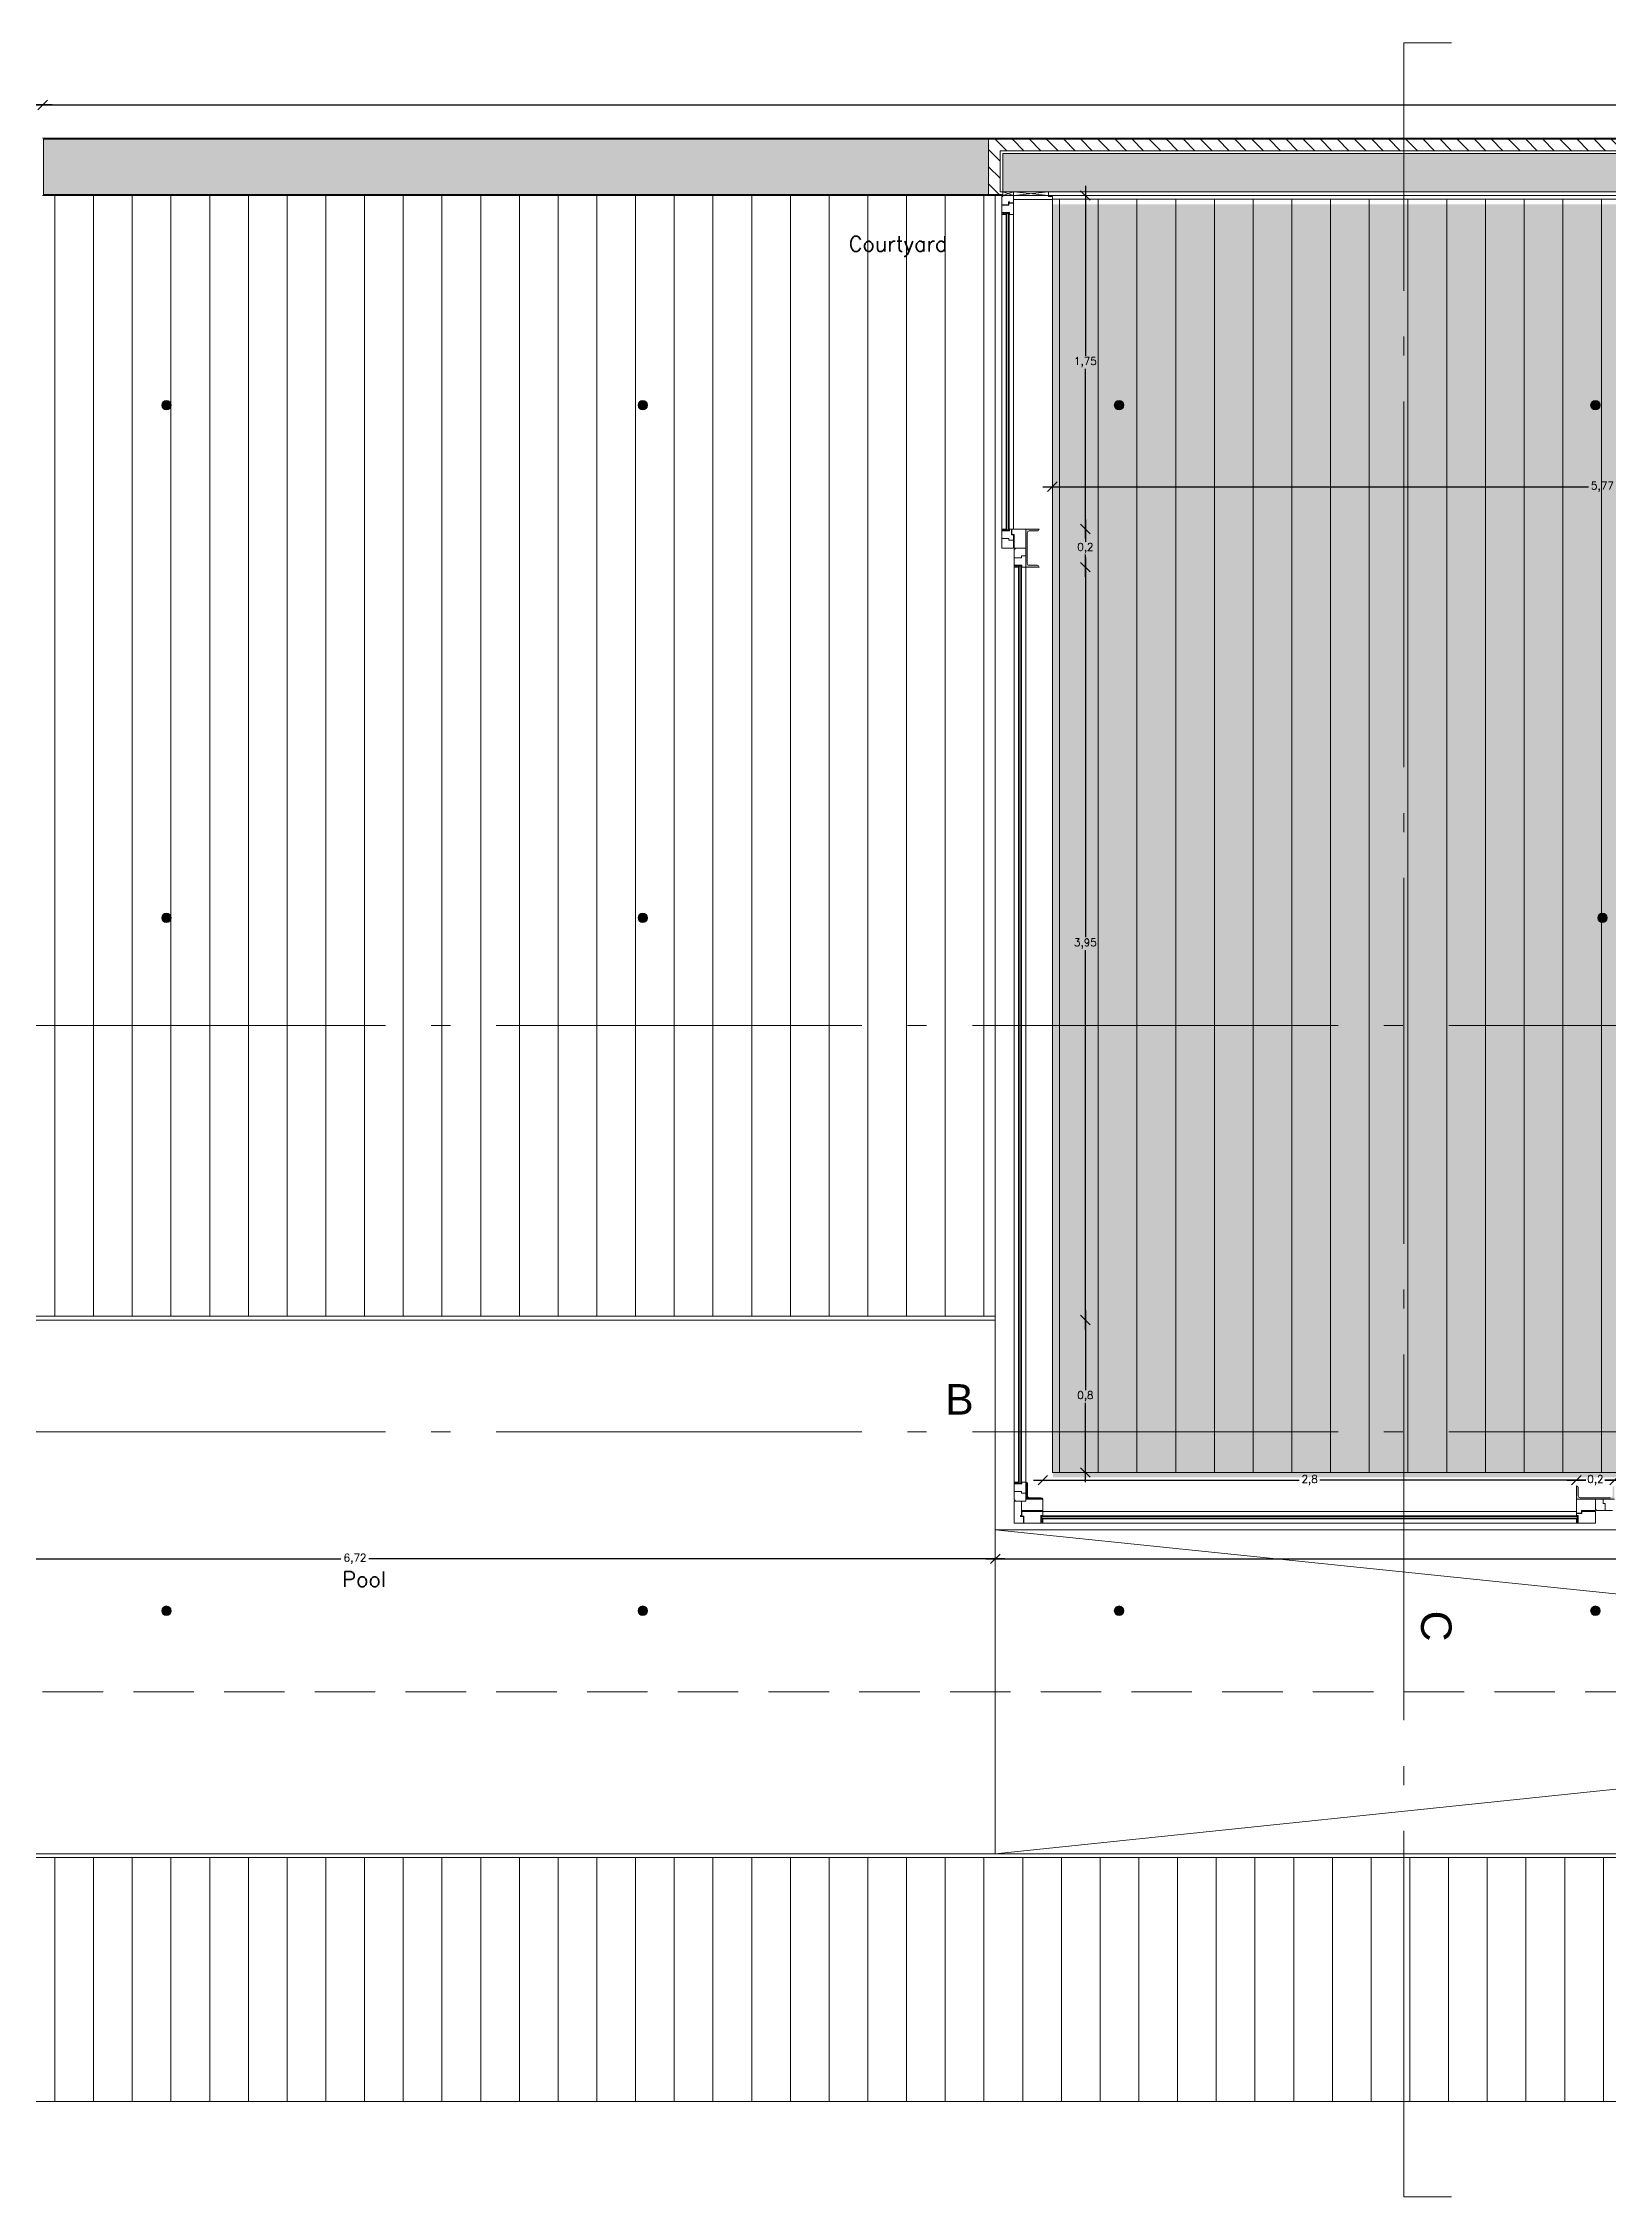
# Model space of a CAD drawing. Header units: inches. Extents: x 23 to 96, y 10 to 141.
# Drawn here: x 39.23 to 47.45, y 44.21 to 55.51 of the extents above; entities that cross this region are included whole.
import ezdxf

# ---------------------------------------------------------------- set-up
doc = ezdxf.new("R2010")
doc.units = ezdxf.units.IN
doc.header["$MEASUREMENT"] = 0
doc.linetypes.add('ACAD_ISO04W100', pattern=[30, 24, -3, 0, -3])
doc.linetypes.add('HIDDEN2', pattern=[4.7625, 3.175, -1.5875])
for name, color, linetype, lineweight in [('Cut', 2, 'Continuous', 5), ('Dash dot', 252, 'ACAD_ISO04W100', 0), ('Dimensions', 4, 'Continuous', 0), ('Dotted', 4, 'HIDDEN2', 0), ('Hatch Isolation', 3, 'Continuous', 0), ('Hatch Resistent stratum', 4, 'Continuous', 0), ('Hatch Wood pavement', 254, 'Continuous', 0), ('Legends', 7, 'Continuous', 0), ('Light points', 6, 'Continuous', 0), ('View in second plane', 253, 'Continuous', 0)]:
    doc.layers.add(name, color=color, linetype=linetype, lineweight=lineweight)
doc.layers.add('Hatch solid 1', color=254, linetype='Continuous', lineweight=0, true_color=0xe8e8e8)
doc.styles.add('texto', font='txt.shx')
doc.dimstyles.new('André 1 50', dxfattribs={"dimtxt": 0.04, "dimasz": 0.05, "dimexe": 0.05, "dimexo": 0.05, "dimgap": 0.01, "dimtad": 0, "dimtih": 1, "dimtoh": 1, "dimlfac": -1, "dimzin": 9, "dimtxsty": 'texto', "dimblk": 'OBLIQUE', "dimcen": 0.08, "dimdle": 0.05, "dimse1": 1, "dimse2": 1, "dimazin": 0, "dimtfac": 1, "dimtmove": 0, "dimatfit": 3, "dimldrblk": 'NONE', "dimfxl": 1, "dimarcsym": 0})
pattern_1 = [(315, (-81674.977936, -49956.717895), (0.035921024484, 0.035921024484), []), (315, (-81674.977936, -49956.753817), (0.035921024484, 0.035921024484), [0.0254, -0.0127])]

# ---------------------------------------------------------------- blocks, each defined once
blk = doc.blocks.new('_Oblique')
at = {"color": 0, "linetype": 'ByBlock', "lineweight": -2}
blk.add_line((-0.5, -0.5), (0.5, 0.5), dxfattribs=at)
blk = doc.blocks.new('*D35')
at = {"layer": 'DEFPOINTS', "color": 0, "transparency": 16777216}
for p in [(44.225, 47.712), (52.43, 47.712), (44.225, 47.559)]:
    blk.add_point(p, dxfattribs=at)
at = {"layer": 'Dimensions', "color": 0, "lineweight": -2, "transparency": 16777216}
for p, q in [((44.175, 47.559), (48.274, 47.559)), ((52.48, 47.559), (48.381, 47.559))]:
    blk.add_line(p, q, dxfattribs=at)
at = {"layer": 'Dimensions', "color": 0, "lineweight": -2, "transparency": 16777216, "xscale": 0.05, "yscale": 0.05, "zscale": 0.05, "rotation": 180}
blk.add_blockref('_Oblique', (44.225, 47.559), dxfattribs=at)
at = {"layer": 'Dimensions', "color": 0, "lineweight": -2, "transparency": 16777216, "xscale": 0.05, "yscale": 0.05, "zscale": 0.05}
blk.add_blockref('_Oblique', (52.43, 47.559), dxfattribs=at)
at = {"layer": 'Dimensions', "color": 0, "transparency": 16777216, "insert": (48.327, 47.559), "char_height": 0.04, "attachment_point": 5, "style": 'texto'}
blk.add_mtext('8,2', dxfattribs=at)
blk = doc.blocks.new('_None')
blk = doc.blocks.new('*D36')
at = {"layer": 'DEFPOINTS', "color": 0, "transparency": 16777216}
for p in [(44.225, 47.712), (37.505, 47.559), (37.505, 47.559)]:
    blk.add_point(p, dxfattribs=at)
at = {"layer": 'Dimensions', "color": 0, "lineweight": -2, "transparency": 16777216}
for p, q in [((37.455, 47.559), (40.791, 47.559)), ((44.275, 47.559), (40.938, 47.559))]:
    blk.add_line(p, q, dxfattribs=at)
at = {"layer": 'Dimensions', "color": 0, "lineweight": -2, "transparency": 16777216, "xscale": 0.05, "yscale": 0.05, "zscale": 0.05, "rotation": 180}
blk.add_blockref('_Oblique', (37.505, 47.559), dxfattribs=at)
at = {"layer": 'Dimensions', "color": 0, "lineweight": -2, "transparency": 16777216, "xscale": 0.05, "yscale": 0.05, "zscale": 0.05}
blk.add_blockref('_Oblique', (44.225, 47.559), dxfattribs=at)
at = {"layer": 'Dimensions', "color": 0, "transparency": 16777216, "insert": (40.865, 47.559), "char_height": 0.04, "attachment_point": 5, "style": 'texto'}
blk.add_mtext('6,72', dxfattribs=at)
blk = doc.blocks.new('*D40')
at = {"layer": 'DEFPOINTS', "color": 0, "transparency": 16777216}
for p in [(39.225, 55.187), (39.225, 55.012), (57.225, 55.012)]:
    blk.add_point(p, dxfattribs=at)
at = {"layer": 'Dimensions', "color": 0, "lineweight": -2, "transparency": 16777216}
for p, q in [((39.175, 55.187), (48.188, 55.187)), ((57.275, 55.187), (48.261, 55.187))]:
    blk.add_line(p, q, dxfattribs=at)
at = {"layer": 'Dimensions', "color": 0, "lineweight": -2, "transparency": 16777216, "xscale": 0.05, "yscale": 0.05, "zscale": 0.05, "rotation": 180}
blk.add_blockref('_Oblique', (39.225, 55.187), dxfattribs=at)
at = {"layer": 'Dimensions', "color": 0, "lineweight": -2, "transparency": 16777216, "xscale": 0.05, "yscale": 0.05, "zscale": 0.05}
blk.add_blockref('_Oblique', (57.225, 55.187), dxfattribs=at)
at = {"layer": 'Dimensions', "color": 0, "transparency": 16777216, "insert": (48.225, 55.187), "char_height": 0.04, "attachment_point": 5, "style": 'texto'}
blk.add_mtext('18', dxfattribs=at)
blk = doc.blocks.new('*D41')
at = {"layer": 'DEFPOINTS', "color": 0, "transparency": 16777216}
for p in [(36.225, 55.187), (36.225, 55.012), (39.225, 55.012)]:
    blk.add_point(p, dxfattribs=at)
at = {"layer": 'Dimensions', "color": 0, "lineweight": -2, "transparency": 16777216}
for p, q in [((36.175, 55.187), (37.701, 55.187)), ((39.275, 55.187), (37.748, 55.187))]:
    blk.add_line(p, q, dxfattribs=at)
at = {"layer": 'Dimensions', "color": 0, "lineweight": -2, "transparency": 16777216, "xscale": 0.05, "yscale": 0.05, "zscale": 0.05, "rotation": 180}
blk.add_blockref('_Oblique', (36.225, 55.187), dxfattribs=at)
at = {"layer": 'Dimensions', "color": 0, "lineweight": -2, "transparency": 16777216, "xscale": 0.05, "yscale": 0.05, "zscale": 0.05}
blk.add_blockref('_Oblique', (39.225, 55.187), dxfattribs=at)
at = {"layer": 'Dimensions', "color": 0, "transparency": 16777216, "insert": (37.725, 55.187), "char_height": 0.04, "attachment_point": 5, "style": 'texto'}
blk.add_mtext('3', dxfattribs=at)
blk = doc.blocks.new('*D42')
at = {"layer": 'DEFPOINTS', "color": 0, "transparency": 16777216}
for p in [(44.225, 48.812), (36.406, 47.712), (44.225, 47.712)]:
    blk.add_point(p, dxfattribs=at)
at = {"layer": 'Dimensions', "color": 0, "lineweight": -2, "transparency": 16777216}
for p, q in [((36.406, 48.862), (36.406, 48.295)), ((36.406, 47.662), (36.406, 48.228))]:
    blk.add_line(p, q, dxfattribs=at)
at = {"layer": 'Dimensions', "color": 0, "lineweight": -2, "transparency": 16777216, "xscale": 0.05, "yscale": 0.05, "zscale": 0.05}
for p, rotation in [((36.406, 48.812), 90), ((36.406, 47.712), 270)]:
    blk.add_blockref('_Oblique', p, dxfattribs=dict(at, rotation=rotation))
at = {"layer": 'Dimensions', "color": 0, "transparency": 16777216, "insert": (36.406, 48.262), "char_height": 0.04, "attachment_point": 5, "style": 'texto'}
blk.add_mtext('1,1', dxfattribs=at)
blk = doc.blocks.new('*D45')
at = {"layer": 'DEFPOINTS', "color": 0, "transparency": 16777216}
for p in [(44.455, 54.712), (44.698, 54.712), (44.455, 52.962)]:
    blk.add_point(p, dxfattribs=at)
at = {"layer": 'Dimensions', "color": 0, "lineweight": -2, "transparency": 16777216}
for p, q in [((44.698, 54.762), (44.698, 53.87)), ((44.698, 52.912), (44.698, 53.803))]:
    blk.add_line(p, q, dxfattribs=at)
at = {"layer": 'Dimensions', "color": 0, "lineweight": -2, "transparency": 16777216, "xscale": 0.05, "yscale": 0.05, "zscale": 0.05}
for p, rotation in [((44.698, 54.712), 90), ((44.698, 52.962), 270)]:
    blk.add_blockref('_Oblique', p, dxfattribs=dict(at, rotation=rotation))
at = {"layer": 'Dimensions', "color": 0, "transparency": 16777216, "insert": (44.698, 53.837), "char_height": 0.04, "attachment_point": 5, "style": 'texto'}
blk.add_mtext('1,75', dxfattribs=at)
blk = doc.blocks.new('*D46')
at = {"layer": 'DEFPOINTS', "color": 0, "transparency": 16777216}
for p in [(44.455, 52.962), (44.455, 52.762), (44.698, 52.762)]:
    blk.add_point(p, dxfattribs=at)
at = {"layer": 'Dimensions', "color": 0, "lineweight": -2, "transparency": 16777216}
for p, q in [((44.698, 53.012), (44.698, 52.895)), ((44.698, 52.712), (44.698, 52.828))]:
    blk.add_line(p, q, dxfattribs=at)
at = {"layer": 'Dimensions', "color": 0, "lineweight": -2, "transparency": 16777216, "xscale": 0.05, "yscale": 0.05, "zscale": 0.05}
for p, rotation in [((44.698, 52.962), 90), ((44.698, 52.762), 270)]:
    blk.add_blockref('_Oblique', p, dxfattribs=dict(at, rotation=rotation))
at = {"layer": 'Dimensions', "color": 0, "transparency": 16777216, "insert": (44.698, 52.862), "char_height": 0.04, "attachment_point": 5, "style": 'texto'}
blk.add_mtext('0,2', dxfattribs=at)
blk = doc.blocks.new('*D47')
at = {"layer": 'DEFPOINTS', "color": 0, "transparency": 16777216}
for p in [(44.455, 52.762), (44.698, 48.812), (44.698, 48.812)]:
    blk.add_point(p, dxfattribs=at)
at = {"layer": 'Dimensions', "color": 0, "lineweight": -2, "transparency": 16777216}
for p, q in [((44.698, 52.812), (44.698, 50.82)), ((44.698, 48.762), (44.698, 50.753))]:
    blk.add_line(p, q, dxfattribs=at)
at = {"layer": 'Dimensions', "color": 0, "lineweight": -2, "transparency": 16777216, "xscale": 0.05, "yscale": 0.05, "zscale": 0.05}
for p, rotation in [((44.698, 52.762), 90), ((44.698, 48.812), 270)]:
    blk.add_blockref('_Oblique', p, dxfattribs=dict(at, rotation=rotation))
at = {"layer": 'Dimensions', "color": 0, "transparency": 16777216, "insert": (44.698, 50.787), "char_height": 0.04, "attachment_point": 5, "style": 'texto'}
blk.add_mtext('3,95', dxfattribs=at)
blk = doc.blocks.new('*D48')
at = {"layer": 'DEFPOINTS', "color": 0, "transparency": 16777216}
for p in [(44.698, 48.812), (44.698, 48.012), (44.698, 48.012)]:
    blk.add_point(p, dxfattribs=at)
at = {"layer": 'Dimensions', "color": 0, "lineweight": -2, "transparency": 16777216}
for p, q in [((44.698, 48.862), (44.698, 48.445)), ((44.698, 47.962), (44.698, 48.378))]:
    blk.add_line(p, q, dxfattribs=at)
at = {"layer": 'Dimensions', "color": 0, "lineweight": -2, "transparency": 16777216, "xscale": 0.05, "yscale": 0.05, "zscale": 0.05}
for p, rotation in [((44.698, 48.812), 90), ((44.698, 48.012), 270)]:
    blk.add_blockref('_Oblique', p, dxfattribs=dict(at, rotation=rotation))
at = {"layer": 'Dimensions', "color": 0, "transparency": 16777216, "insert": (44.698, 48.412), "char_height": 0.04, "attachment_point": 5, "style": 'texto'}
blk.add_mtext('0,8', dxfattribs=at)
blk = doc.blocks.new('*D49')
at = {"layer": 'DEFPOINTS', "color": 0, "transparency": 16777216}
for p in [(44.525, 53.184), (44.525, 53.012), (50.3, 53.012)]:
    blk.add_point(p, dxfattribs=at)
at = {"layer": 'Dimensions', "color": 0, "lineweight": -2, "transparency": 16777216}
for p, q in [((44.475, 53.184), (47.339, 53.184)), ((50.35, 53.184), (47.486, 53.184))]:
    blk.add_line(p, q, dxfattribs=at)
at = {"layer": 'Dimensions', "color": 0, "lineweight": -2, "transparency": 16777216, "xscale": 0.05, "yscale": 0.05, "zscale": 0.05, "rotation": 180}
blk.add_blockref('_Oblique', (44.525, 53.184), dxfattribs=at)
at = {"layer": 'Dimensions', "color": 0, "lineweight": -2, "transparency": 16777216, "xscale": 0.05, "yscale": 0.05, "zscale": 0.05}
blk.add_blockref('_Oblique', (50.3, 53.184), dxfattribs=at)
at = {"layer": 'Dimensions', "color": 0, "transparency": 16777216, "insert": (47.412, 53.184), "char_height": 0.04, "attachment_point": 5, "style": 'texto'}
blk.add_mtext('5,77', dxfattribs=at)
blk = doc.blocks.new('*D65')
at = {"layer": 'DEFPOINTS', "color": 0, "transparency": 16777216}
for p in [(47.275, 47.972), (44.475, 47.872), (47.275, 47.872)]:
    blk.add_point(p, dxfattribs=at)
at = {"layer": 'Dimensions', "color": 0, "lineweight": -2, "transparency": 16777216}
for p, q in [((44.425, 47.972), (45.821, 47.972)), ((47.325, 47.972), (45.928, 47.972))]:
    blk.add_line(p, q, dxfattribs=at)
at = {"layer": 'Dimensions', "color": 0, "lineweight": -2, "transparency": 16777216, "xscale": 0.05, "yscale": 0.05, "zscale": 0.05, "rotation": 180}
blk.add_blockref('_Oblique', (44.475, 47.972), dxfattribs=at)
at = {"layer": 'Dimensions', "color": 0, "lineweight": -2, "transparency": 16777216, "xscale": 0.05, "yscale": 0.05, "zscale": 0.05}
blk.add_blockref('_Oblique', (47.275, 47.972), dxfattribs=at)
at = {"layer": 'Dimensions', "color": 0, "transparency": 16777216, "insert": (45.875, 47.972), "char_height": 0.04, "attachment_point": 5, "style": 'texto'}
blk.add_mtext('2,8', dxfattribs=at)
blk = doc.blocks.new('*D66')
at = {"layer": 'DEFPOINTS', "color": 0, "transparency": 16777216}
for p in [(47.275, 47.942), (47.475, 47.972), (47.475, 47.942)]:
    blk.add_point(p, dxfattribs=at)
at = {"layer": 'Dimensions', "color": 0, "lineweight": -2, "transparency": 16777216}
for p, q in [((47.225, 47.972), (47.325, 47.972)), ((47.525, 47.972), (47.425, 47.972))]:
    blk.add_line(p, q, dxfattribs=at)
at = {"layer": 'Dimensions', "color": 0, "lineweight": -2, "transparency": 16777216, "xscale": 0.05, "yscale": 0.05, "zscale": 0.05, "rotation": 180}
blk.add_blockref('_Oblique', (47.275, 47.972), dxfattribs=at)
at = {"layer": 'Dimensions', "color": 0, "lineweight": -2, "transparency": 16777216, "xscale": 0.05, "yscale": 0.05, "zscale": 0.05}
blk.add_blockref('_Oblique', (47.475, 47.972), dxfattribs=at)
at = {"layer": 'Dimensions', "color": 0, "transparency": 16777216, "insert": (47.375, 47.972), "char_height": 0.04, "attachment_point": 5, "style": 'texto'}
blk.add_mtext('0,2', dxfattribs=at)
blk = doc.blocks.new('*D67')
at = {"layer": 'DEFPOINTS', "color": 0, "transparency": 16777216}
for p in [(47.475, 47.972), (52.275, 47.972), (52.275, 47.942)]:
    blk.add_point(p, dxfattribs=at)
at = {"layer": 'Dimensions', "color": 0, "lineweight": -2, "transparency": 16777216}
for p, q in [((47.425, 47.972), (49.821, 47.972)), ((52.325, 47.972), (49.928, 47.972))]:
    blk.add_line(p, q, dxfattribs=at)
at = {"layer": 'Dimensions', "color": 0, "lineweight": -2, "transparency": 16777216, "xscale": 0.05, "yscale": 0.05, "zscale": 0.05, "rotation": 180}
blk.add_blockref('_Oblique', (47.475, 47.972), dxfattribs=at)
at = {"layer": 'Dimensions', "color": 0, "lineweight": -2, "transparency": 16777216, "xscale": 0.05, "yscale": 0.05, "zscale": 0.05}
blk.add_blockref('_Oblique', (52.275, 47.972), dxfattribs=at)
at = {"layer": 'Dimensions', "color": 0, "transparency": 16777216, "insert": (49.875, 47.972), "char_height": 0.04, "attachment_point": 5, "style": 'texto'}
blk.add_mtext('4,8', dxfattribs=at)

msp = doc.modelspace()

# ---------------------------------------------------------------- hatches: boundary and pattern name
at = {"layer": 'Cut'}
for points in [[(44.455, 52.962), (44.385, 52.962), (44.385, 52.862), (44.385, 52.821), (44.385, 52.762), (44.455, 52.762, 0.414214), (44.445, 52.772), (44.403, 52.772, -0.414214), (44.393, 52.782), (44.393, 52.942, -0.414214), (44.403, 52.952), (44.445, 52.952, 0.414214)], [(44.395, 47.89), (44.395, 47.952, 0.414214), (44.385, 47.962), (44.385, 47.872), (44.475, 47.872, 0.356394), (44.465, 47.88), (44.405, 47.88, -0.414214)], [(47.475, 47.942, 0.414214), (47.465, 47.932), (47.465, 47.89, -0.414214), (47.455, 47.88), (47.295, 47.88, -0.414214), (47.285, 47.89), (47.285, 47.932, 0.414214), (47.275, 47.942), (47.275, 47.872), (47.375, 47.872), (47.416, 47.872), (47.475, 47.872)]]:
    msp.add_hatch(color=256, dxfattribs=at).paths.add_polyline_path(points)
at = {"layer": 'Hatch Isolation', "ltscale": 0.0125}
h = msp.add_hatch(dxfattribs=at)
h.set_pattern_fill('ANSI31', color=256, scale=0.02, angle=90, style=0)
h.set_pattern_definition([(135, (-81674.977936, -49956.717895), (-0.044901280605, -0.044901280605), [])])
h.paths.add_polyline_path([(60.225, 55.007), (44.19, 55.007), (44.19, 54.717), (44.265, 54.717), (44.265, 54.732), (44.25, 54.732), (44.25, 54.947), (60.225, 54.947)])
at = {"layer": 'Hatch Resistent stratum', "ltscale": 0.05}
h = msp.add_hatch(dxfattribs=at)
h.set_pattern_fill('ANSI33', color=256, scale=0.008, angle=-90, style=0)
h.set_pattern_definition(pattern_1)
h.paths.add_polyline_path([(44.19, 55.007), (39.23, 55.007), (39.23, 54.717), (44.19, 54.717)])
h = msp.add_hatch(dxfattribs=at)
h.set_pattern_fill('ANSI33', color=256, scale=0.008, angle=-90, style=0)
h.set_pattern_definition(pattern_1)
h.paths.add_polyline_path([(60.225, 54.932), (44.265, 54.932), (44.265, 54.732), (60.225, 54.732)])
at = {"layer": 'Hatch solid 1'}
h = msp.add_hatch(color=256, dxfattribs=at)
edge = h.paths.add_edge_path()
edge.add_line((62.208, 52.976), (62.208, 52.996))
edge.add_line((62.208, 52.996), (62.208, 52.986))
edge.add_line((62.208, 52.986), (62.208, 53.006))
edge.add_line((62.208, 53.006), (63.548, 53.006))
edge.add_line((63.548, 53.006), (63.548, 52.666))
edge.add_line((63.548, 52.666), (63.528, 52.666))
edge.add_line((63.528, 52.666), (63.528, 48.007))
edge.add_line((63.528, 48.007), (63.548, 48.007))
edge.add_line((63.548, 48.007), (63.548, 44.936))
edge.add_line((63.548, 44.936), (63.558, 44.936))
edge.add_line((63.558, 44.936), (63.558, 44.816))
edge.add_line((63.558, 44.816), (64.348, 44.816))
edge.add_line((64.348, 44.816), (64.348, 44.936))
edge.add_line((64.348, 44.936), (64.348, 44.956))
edge.add_line((64.348, 44.956), (65.483, 44.956))
edge.add_line((65.483, 44.956), (65.483, 44.936))
edge.add_line((65.483, 44.936), (65.483, 44.816))
edge.add_line((65.483, 44.816), (66.273, 44.816))
edge.add_line((66.273, 44.816), (66.273, 44.936))
edge.add_line((66.273, 44.936), (66.283, 46.741))
edge.add_line((66.283, 46.741), (65.283, 46.741))
edge.add_line((65.283, 46.741), (65.283, 49.931))
edge.add_line((65.283, 49.931), (65.483, 49.931))
edge.add_line((65.483, 49.931), (65.483, 49.911))
edge.add_line((65.483, 49.911), (65.483, 49.791))
edge.add_line((65.483, 49.791), (66.273, 49.791))
edge.add_line((66.273, 49.791), (66.273, 49.931))
edge.add_line((66.273, 49.931), (66.303, 49.931))
edge.add_line((66.303, 49.931), (66.458, 49.931))
edge.add_line((66.458, 49.931), (66.458, 50.741))
edge.add_line((66.458, 50.741), (66.303, 50.741))
edge.add_line((66.303, 50.741), (66.283, 50.741))
edge.add_line((66.283, 50.741), (66.283, 51.761))
edge.add_line((66.283, 51.761), (66.273, 51.761))
edge.add_line((66.273, 51.761), (66.273, 51.881))
edge.add_line((66.273, 51.881), (65.483, 51.881))
edge.add_line((65.483, 51.881), (65.483, 51.761))
edge.add_line((65.483, 51.761), (65.483, 51.741))
edge.add_line((65.483, 51.741), (65.283, 51.741))
edge.add_line((65.283, 51.741), (65.283, 54.669))
edge.add_line((65.283, 54.669), (62.248, 54.666))
edge.add_line((62.248, 54.666), (62.228, 54.666))
edge.add_line((62.228, 54.666), (62.228, 54.666))
edge.add_line((62.228, 54.666), (62.193, 54.666))
edge.add_line((62.193, 54.666), (62.193, 54.911))
edge.add_line((62.193, 54.911), (62.093, 54.911))
edge.add_line((62.093, 54.911), (62.093, 54.871))
edge.add_line((62.093, 54.871), (61.993, 54.871))
edge.add_line((61.993, 54.871), (61.993, 54.881))
edge.add_line((61.993, 54.881), (62.083, 54.881))
edge.add_line((62.083, 54.881), (62.083, 54.911))
edge.add_line((62.083, 54.911), (61.363, 54.911))
edge.add_line((61.363, 54.911), (61.363, 54.666))
edge.add_line((61.363, 54.666), (61.313, 54.666))
edge.add_line((61.313, 54.666), (61.143, 54.666))
edge.add_line((61.143, 54.666), (61.093, 54.666))
edge.add_line((61.093, 54.666), (61.093, 54.911))
edge.add_line((61.093, 54.911), (60.373, 54.911))
edge.add_line((60.373, 54.911), (60.373, 54.881))
edge.add_line((60.373, 54.881), (60.463, 54.881))
edge.add_line((60.463, 54.881), (60.463, 54.871))
edge.add_line((60.463, 54.871), (60.363, 54.871))
edge.add_line((60.363, 54.871), (60.363, 54.911))
edge.add_line((60.363, 54.911), (60.263, 54.911))
edge.add_line((60.263, 54.911), (60.263, 54.666))
edge.add_line((60.263, 54.666), (60.213, 54.666))
edge.add_line((60.213, 54.666), (57.828, 54.666))
edge.add_line((57.828, 54.666), (57.828, 54.666))
edge.add_line((57.828, 54.666), (56.628, 54.666))
edge.add_line((56.628, 54.666), (52.463, 54.666))
edge.add_line((52.463, 54.666), (50.303, 54.667))
edge.add_line((50.303, 54.667), (47.278, 54.666))
edge.add_line((47.278, 54.666), (47.278, 54.666))
edge.add_line((47.278, 54.666), (47.278, 54.666))
edge.add_line((47.278, 54.666), (44.528, 54.666))
edge.add_line((44.528, 54.666), (44.528, 54.666))
edge.add_line((44.528, 54.666), (44.528, 47.986))
edge.add_line((44.528, 47.986), (50.283, 47.986))
edge.add_line((50.283, 47.986), (50.283, 53.006))
edge.add_line((50.283, 53.006), (51.473, 53.006))
edge.add_line((51.473, 53.006), (51.473, 52.986))
edge.add_line((51.473, 52.986), (51.473, 52.831))
edge.add_line((51.473, 52.831), (52.283, 52.831))
edge.add_line((52.283, 52.831), (52.283, 52.836))
edge.add_line((52.283, 52.836), (52.283, 52.986))
edge.add_line((52.283, 52.986), (52.283, 53.007))
edge.add_line((52.283, 53.007), (52.473, 53.007))
edge.add_line((52.473, 53.007), (52.473, 49.766))
edge.add_line((52.473, 49.766), (52.453, 49.766))
edge.add_line((52.453, 49.766), (52.298, 49.766))
edge.add_line((52.298, 49.766), (52.298, 48.956))
edge.add_line((52.298, 48.956), (52.474, 48.956))
edge.add_line((52.474, 48.956), (52.474, 48.786))
edge.add_line((52.474, 48.786), (50.283, 48.786))
edge.add_line((50.283, 48.786), (50.283, 47.986))
edge.add_line((50.283, 47.986), (59.878, 47.986))
edge.add_line((59.878, 47.986), (59.878, 48.311))
edge.add_line((59.878, 48.311), (59.773, 48.311))
edge.add_line((59.773, 48.311), (59.681, 48.311))
edge.add_arc((59.691, 48.311), 0.01, 90, 180, ccw=False)
edge.add_line((59.691, 48.321), (59.755, 48.321))
edge.add_arc((59.755, 48.331), 0.01, 270, 360)
edge.add_line((59.765, 48.331), (59.765, 48.451))
edge.add_line((59.765, 48.451), (59.755, 48.451))
edge.add_arc((59.755, 48.441), 0.01, 0, 90, ccw=False)
edge.add_line((59.765, 48.441), (59.773, 48.461))
edge.add_line((59.773, 48.461), (59.878, 48.461))
edge.add_line((59.878, 48.461), (59.878, 48.766))
edge.add_line((59.878, 48.766), (58.608, 48.766))
edge.add_line((58.608, 48.766), (58.608, 48.956))
edge.add_line((58.608, 48.956), (58.628, 48.956))
edge.add_line((58.628, 48.956), (58.648, 48.956))
edge.add_line((58.648, 48.956), (61.128, 48.956))
edge.add_line((61.128, 48.956), (61.128, 49.236))
edge.add_line((61.128, 49.236), (62.211, 49.236))
edge.add_line((62.211, 49.236), (62.208, 52.976))
h.paths.add_polyline_path([(57.528, 48.786), (57.528, 48.786), (57.208, 48.786), (57.208, 48.786), (56.628, 48.786), (56.628, 52.986), (57.208, 52.986), (57.208, 53.006), (57.528, 53.006), (57.528, 52.986)], flags=16)
at = {"layer": 'Hatch Wood pavement', "ltscale": 0.02}
h = msp.add_hatch(dxfattribs=at)
h.set_pattern_fill('ANSI31', color=256, scale=0.064, angle=45, style=0)
h.set_pattern_definition([(90, (2001.59127, 508.12779), (-0.2032, 0), [])])
h.paths.add_polyline_path([(63.225, 47.712), (62.525, 47.712), (62.225, 47.712), (52.45, 47.712), (52.45, 45.992), (37.505, 45.992), (37.505, 48.832), (44.225, 48.832), (44.225, 54.712), (42.225, 54.712), (39.225, 54.712), (39.225, 55.012), (36.225, 55.012), (36.225, 44.712), (63.225, 44.712)])
h = msp.add_hatch(dxfattribs=at)
h.set_pattern_fill('ANSI31', color=256, scale=0.064, angle=45, style=0)
h.set_pattern_definition([(90, (-30.01201, -8.7079), (-0.2032, 0), [])])
edge = h.paths.add_edge_path()
edge.add_line((62.205, 52.992), (62.205, 53.012))
edge.add_line((62.205, 53.012), (62.205, 53.012))
edge.add_line((62.205, 53.012), (62.205, 53.032))
edge.add_line((62.205, 53.032), (63.545, 53.032))
edge.add_line((63.545, 53.032), (63.545, 52.691))
edge.add_line((63.545, 52.691), (63.525, 52.691))
edge.add_line((63.525, 52.691), (63.525, 48.032))
edge.add_line((63.525, 48.032), (63.545, 48.032))
edge.add_line((63.545, 48.032), (63.545, 44.962))
edge.add_line((63.545, 44.962), (63.555, 44.962))
edge.add_line((63.555, 44.962), (63.555, 44.842))
edge.add_line((63.555, 44.842), (64.345, 44.842))
edge.add_line((64.345, 44.842), (64.345, 44.962))
edge.add_line((64.345, 44.962), (64.345, 44.982))
edge.add_line((64.345, 44.982), (65.48, 44.982))
edge.add_line((65.48, 44.982), (65.48, 44.962))
edge.add_line((65.48, 44.962), (65.48, 44.842))
edge.add_line((65.48, 44.842), (66.27, 44.842))
edge.add_line((66.27, 44.842), (66.27, 44.962))
edge.add_line((66.27, 44.962), (66.28, 46.767))
edge.add_line((66.28, 46.767), (65.28, 46.767))
edge.add_line((65.28, 46.767), (65.28, 49.957))
edge.add_line((65.28, 49.957), (65.48, 49.957))
edge.add_line((65.48, 49.957), (65.48, 49.937))
edge.add_line((65.48, 49.937), (65.48, 49.817))
edge.add_line((65.48, 49.817), (66.27, 49.817))
edge.add_line((66.27, 49.817), (66.27, 49.957))
edge.add_line((66.27, 49.957), (66.3, 49.957))
edge.add_line((66.3, 49.957), (66.455, 49.957))
edge.add_line((66.455, 49.957), (66.455, 50.767))
edge.add_line((66.455, 50.767), (66.3, 50.767))
edge.add_line((66.3, 50.767), (66.28, 50.767))
edge.add_line((66.28, 50.767), (66.28, 51.787))
edge.add_line((66.28, 51.787), (66.27, 51.787))
edge.add_line((66.27, 51.787), (66.27, 51.907))
edge.add_line((66.27, 51.907), (65.48, 51.907))
edge.add_line((65.48, 51.907), (65.48, 51.787))
edge.add_line((65.48, 51.787), (65.48, 51.767))
edge.add_line((65.48, 51.767), (65.28, 51.767))
edge.add_line((65.28, 51.767), (65.28, 54.693))
edge.add_line((65.28, 54.693), (62.245, 54.693))
edge.add_line((62.245, 54.693), (62.225, 54.692))
edge.add_line((62.225, 54.692), (62.225, 54.692))
edge.add_line((62.225, 54.692), (62.19, 54.692))
edge.add_line((62.19, 54.692), (62.19, 54.937))
edge.add_line((62.19, 54.937), (62.09, 54.937))
edge.add_line((62.09, 54.937), (62.09, 54.897))
edge.add_line((62.09, 54.897), (61.99, 54.897))
edge.add_line((61.99, 54.897), (61.99, 54.907))
edge.add_line((61.99, 54.907), (62.08, 54.907))
edge.add_line((62.08, 54.907), (62.08, 54.937))
edge.add_line((62.08, 54.937), (61.36, 54.937))
edge.add_line((61.36, 54.937), (61.36, 54.692))
edge.add_line((61.36, 54.692), (61.31, 54.692))
edge.add_line((61.31, 54.692), (61.14, 54.692))
edge.add_line((61.14, 54.692), (61.09, 54.692))
edge.add_line((61.09, 54.692), (61.09, 54.937))
edge.add_line((61.09, 54.937), (60.37, 54.937))
edge.add_line((60.37, 54.937), (60.37, 54.907))
edge.add_line((60.37, 54.907), (60.46, 54.907))
edge.add_line((60.46, 54.907), (60.46, 54.897))
edge.add_line((60.46, 54.897), (60.36, 54.897))
edge.add_line((60.36, 54.897), (60.36, 54.937))
edge.add_line((60.36, 54.937), (60.26, 54.937))
edge.add_line((60.26, 54.937), (60.26, 54.692))
edge.add_line((60.26, 54.692), (60.21, 54.692))
edge.add_line((60.21, 54.692), (57.825, 54.692))
edge.add_line((57.825, 54.692), (57.616, 54.692))
edge.add_line((57.616, 54.692), (56.625, 54.618))
edge.add_line((56.625, 54.618), (52.46, 54.692))
edge.add_line((52.46, 54.692), (50.3, 54.692))
edge.add_line((50.3, 54.692), (47.997, 54.692))
edge.add_line((47.997, 54.692), (47.745, 54.692))
edge.add_line((47.745, 54.692), (47.275, 54.692))
edge.add_line((47.275, 54.692), (44.525, 54.692))
edge.add_line((44.525, 54.692), (44.525, 54.691))
edge.add_line((44.525, 54.691), (44.525, 48.012))
edge.add_line((44.525, 48.012), (50.28, 48.012))
edge.add_line((50.28, 48.012), (50.28, 53.032))
edge.add_line((50.28, 53.032), (51.47, 53.032))
edge.add_line((51.47, 53.032), (51.47, 53.012))
edge.add_line((51.47, 53.012), (51.47, 52.857))
edge.add_line((51.47, 52.857), (52.28, 52.857))
edge.add_line((52.28, 52.857), (52.28, 52.862))
edge.add_line((52.28, 52.862), (52.28, 53.012))
edge.add_line((52.28, 53.012), (52.28, 53.032))
edge.add_line((52.28, 53.032), (52.47, 53.032))
edge.add_line((52.47, 53.032), (52.47, 49.792))
edge.add_line((52.47, 49.792), (52.45, 49.792))
edge.add_line((52.45, 49.792), (52.295, 49.792))
edge.add_line((52.295, 49.792), (52.295, 48.982))
edge.add_line((52.295, 48.982), (52.47, 48.982))
edge.add_line((52.47, 48.982), (52.47, 48.812))
edge.add_line((52.47, 48.812), (50.3, 48.812))
edge.add_line((50.3, 48.812), (50.29, 48.012))
edge.add_line((50.29, 48.012), (59.875, 48.012))
edge.add_line((59.875, 48.012), (59.875, 48.337))
edge.add_line((59.875, 48.337), (59.769, 48.337))
edge.add_line((59.769, 48.337), (59.677, 48.337))
edge.add_arc((59.687, 48.337), 0.01, 90, 180, ccw=False)
edge.add_line((59.687, 48.347), (59.751, 48.347))
edge.add_arc((59.751, 48.357), 0.01, 270, 360)
edge.add_line((59.761, 48.357), (59.761, 48.477))
edge.add_line((59.761, 48.477), (59.751, 48.477))
edge.add_arc((59.751, 48.467), 0.01, 0, 90, ccw=False)
edge.add_line((59.761, 48.467), (59.769, 48.487))
edge.add_line((59.769, 48.487), (59.875, 48.487))
edge.add_line((59.875, 48.487), (59.875, 48.792))
edge.add_line((59.875, 48.792), (58.605, 48.792))
edge.add_line((58.605, 48.792), (58.605, 48.982))
edge.add_line((58.605, 48.982), (58.625, 49.262))
edge.add_line((58.625, 49.262), (58.645, 49.262))
edge.add_line((58.645, 49.262), (61.105, 49.262))
edge.add_line((61.105, 49.262), (61.125, 49.262))
edge.add_line((61.125, 49.262), (62.205, 49.262))
edge.add_line((62.205, 49.262), (62.205, 52.992))
h.paths.add_polyline_path([(57.545, 48.812), (57.545, 48.792), (57.205, 48.792), (57.205, 48.812), (56.625, 48.812), (56.625, 53.012), (57.205, 53.012), (57.205, 53.032), (57.545, 53.032), (57.545, 53.012)], flags=16)
at = {"layer": 'Light points'}
for points in [[(39.85, 53.612, 1), (39.9, 53.612, 1)], [(42.35, 53.612, 1), (42.4, 53.612, 1)], [(44.85, 53.612, 1), (44.9, 53.612, 1)], [(47.35, 53.612, 1), (47.4, 53.612, 1)], [(39.85, 50.922, 1), (39.9, 50.922, 1)], [(42.35, 50.922, 1), (42.4, 50.922, 1)], [(47.387, 50.922, 1), (47.437, 50.922, 1)], [(39.85, 47.287, 1), (39.9, 47.287, 1)], [(42.35, 47.287, 1), (42.4, 47.287, 1)], [(44.85, 47.287, 1), (44.9, 47.287, 1)], [(47.35, 47.287, 1), (47.4, 47.287, 1)]]:
    msp.add_hatch(color=256, dxfattribs=at).paths.add_polyline_path(points)

# ---------------------------------------------------------------- linework, layer by layer
at = {"layer": 'Cut'}
for p, q in [((60.22, 55.012), (39.225, 55.012)), ((60.225, 55.007), (39.23, 55.007)), ((39.23, 55.007), (39.23, 54.717)), ((44.19, 54.717), (44.19, 55.007)), ((60.225, 54.947), (44.25, 54.947)), ((44.25, 54.732), (44.25, 54.947)), ((60.225, 54.932), (44.265, 54.932)), ((44.265, 54.732), (44.265, 54.932)), ((39.225, 54.712), (42.225, 54.712)), ((39.23, 54.717), (44.265, 54.717)), ((44.265, 54.712), (42.225, 54.712)), ((60.225, 54.732), (44.25, 54.732)), ((44.26, 54.663), (44.26, 54.707)), ((44.26, 54.707), (44.265, 54.707)), ((44.265, 54.712), (44.265, 54.732)), ((44.265, 54.712), (44.32, 54.732)), ((44.265, 54.732), (44.32, 54.712)), ((44.265, 54.707), (44.265, 54.712)), ((44.32, 54.712), (44.265, 54.712)), ((44.32, 54.712), (44.32, 54.732)), ((44.32, 54.732), (44.505, 54.712)), ((44.32, 54.712), (44.505, 54.732)), ((44.32, 54.712), (44.32, 54.673)), ((44.505, 54.712), (44.32, 54.712)), ((44.505, 54.706), (44.505, 54.732)), ((60.225, 54.712), (44.505, 54.712)), ((44.505, 54.706), (44.525, 54.706)), ((44.525, 54.706), (44.525, 54.691)), ((44.26, 54.663), (44.295, 54.663)), ((44.26, 54.622), (44.26, 54.661)), ((44.26, 54.661), (44.297, 54.661)), ((44.28, 54.622), (44.26, 54.622)), ((44.26, 54.622), (44.26, 54.612)), ((44.26, 54.612), (44.28, 54.622)), ((44.28, 54.612), (44.26, 54.622)), ((44.26, 54.612), (44.28, 54.612)), ((44.3, 54.622), (44.28, 54.622)), ((44.28, 54.612), (44.28, 54.622)), ((44.282, 54.62), (44.282, 52.954)), ((44.298, 54.62), (44.282, 54.62)), ((44.286, 54.62), (44.286, 52.954)), ((44.286, 54.617), (44.294, 54.617)), ((44.294, 54.62), (44.294, 52.954)), ((44.295, 54.678), (44.3, 54.678)), ((44.295, 54.663), (44.295, 54.678)), ((44.297, 54.661), (44.297, 54.671)), ((44.297, 54.671), (44.32, 54.671)), ((44.298, 54.62), (44.298, 52.954)), ((44.3, 54.673), (44.3, 54.678)), ((44.3, 54.673), (44.32, 54.673)), ((44.3, 54.622), (44.3, 54.612)), ((44.3, 54.612), (44.32, 54.612)), ((44.32, 54.691), (44.525, 54.691)), ((44.32, 54.612), (44.32, 54.671)), ((44.26, 52.952), (44.26, 52.962)), ((44.26, 52.962), (44.28, 52.962)), ((44.26, 52.962), (44.28, 52.952)), ((44.28, 52.962), (44.26, 52.952)), ((44.28, 52.952), (44.26, 52.952)), ((44.26, 52.952), (44.26, 52.913)), ((44.26, 52.913), (44.297, 52.913)), ((44.26, 52.862), (44.26, 52.913)), ((44.28, 52.962), (44.28, 52.952)), ((44.3, 52.952), (44.28, 52.952)), ((44.298, 52.954), (44.282, 52.954)), ((44.286, 52.957), (44.294, 52.957)), ((44.297, 52.913), (44.297, 52.903)), ((44.32, 52.903), (44.297, 52.903)), ((44.3, 52.952), (44.3, 52.962)), ((44.3, 52.962), (44.31, 52.962)), ((44.31, 52.962), (44.31, 52.932)), ((44.31, 52.932), (44.32, 52.932)), ((44.312, 52.962), (44.385, 52.962)), ((44.312, 52.962), (44.312, 52.934)), ((44.312, 52.934), (44.325, 52.934)), ((44.32, 52.862), (44.32, 52.932)), ((44.325, 52.862), (44.325, 52.934)), ((44.455, 52.962), (44.385, 52.962)), ((44.385, 52.862), (44.385, 52.962)), ((44.393, 52.782), (44.393, 52.942)), ((44.445, 52.952), (44.403, 52.952)), ((44.455, 52.962), (44.455, 52.962)), ((44.32, 52.862), (44.26, 52.862)), ((44.325, 52.862), (44.385, 52.862)), ((44.325, 52.811), (44.325, 52.857)), ((44.325, 52.857), (44.33, 52.857)), ((44.325, 52.772), (44.325, 52.811)), ((44.325, 52.811), (44.362, 52.811)), ((44.345, 52.772), (44.325, 52.772)), ((44.325, 52.772), (44.325, 52.762)), ((44.325, 52.762), (44.345, 52.772)), ((44.345, 52.762), (44.325, 52.772)), ((44.33, 52.857), (44.33, 52.862)), ((44.365, 52.772), (44.345, 52.772)), ((44.345, 52.762), (44.345, 52.772)), ((44.362, 52.811), (44.362, 52.821)), ((44.362, 52.821), (44.385, 52.821)), ((44.365, 52.772), (44.365, 52.762)), ((44.385, 52.862), (44.385, 52.821)), ((44.385, 52.762), (44.385, 52.821)), ((44.445, 52.772), (44.403, 52.772)), ((44.325, 52.762), (44.345, 52.762)), ((44.347, 52.77), (44.347, 47.954)), ((44.363, 52.77), (44.347, 52.77)), ((44.351, 52.77), (44.351, 47.954)), ((44.351, 52.767), (44.359, 52.767)), ((44.359, 52.77), (44.359, 47.954)), ((44.363, 52.77), (44.363, 47.954)), ((44.365, 52.762), (44.385, 52.762)), ((44.455, 52.762), (44.385, 52.762)), ((44.455, 52.762), (44.455, 52.762)), ((44.325, 47.952), (44.325, 47.962)), ((44.325, 47.962), (44.345, 47.962)), ((44.325, 47.962), (44.345, 47.952)), ((44.345, 47.962), (44.325, 47.952)), ((44.345, 47.952), (44.325, 47.952)), ((44.325, 47.952), (44.325, 47.913)), ((44.325, 47.913), (44.362, 47.913)), ((44.325, 47.913), (44.325, 47.867)), ((44.345, 47.962), (44.345, 47.952)), ((44.365, 47.952), (44.345, 47.952)), ((44.363, 47.954), (44.347, 47.954)), ((44.351, 47.957), (44.359, 47.957)), ((44.362, 47.913), (44.362, 47.903)), ((44.365, 47.952), (44.365, 47.962)), ((44.365, 47.962), (44.385, 47.962)), ((44.385, 47.962), (44.385, 47.862)), ((44.385, 47.962), (44.385, 47.962)), ((44.395, 47.952), (44.395, 47.89)), ((44.395, 47.922), (44.395, 47.89)), ((47.275, 47.942), (47.275, 47.872)), ((47.275, 47.942), (47.275, 47.942)), ((47.285, 47.932), (47.285, 47.89)), ((44.325, 47.867), (44.33, 47.867)), ((44.375, 47.862), (44.325, 47.862)), ((44.325, 47.862), (44.325, 47.747)), ((44.33, 47.867), (44.33, 47.862)), ((44.362, 47.903), (44.385, 47.903)), ((44.363, 47.787), (44.363, 47.862)), ((44.363, 47.812), (44.375, 47.812)), ((44.365, 47.784), (44.365, 47.807)), ((44.475, 47.807), (44.365, 47.807)), ((44.385, 47.862), (44.375, 47.862)), ((44.475, 47.812), (44.375, 47.812)), ((44.475, 47.872), (44.385, 47.872)), ((44.465, 47.88), (44.405, 47.88)), ((44.475, 47.872), (44.475, 47.812)), ((44.475, 47.787), (44.475, 47.807)), ((47.375, 47.872), (47.275, 47.872)), ((47.275, 47.799), (47.275, 47.872)), ((47.455, 47.88), (47.295, 47.88)), ((47.375, 47.812), (47.302, 47.812)), ((47.302, 47.799), (47.302, 47.812)), ((47.375, 47.807), (47.304, 47.807)), ((47.304, 47.797), (47.304, 47.807)), ((47.375, 47.872), (47.416, 47.872)), ((47.375, 47.812), (47.375, 47.872)), ((47.38, 47.817), (47.375, 47.817)), ((47.375, 47.807), (47.375, 47.747)), ((47.38, 47.812), (47.38, 47.817)), ((47.426, 47.812), (47.38, 47.812)), ((47.475, 47.872), (47.416, 47.872)), ((47.416, 47.849), (47.416, 47.872)), ((47.426, 47.849), (47.416, 47.849)), ((47.426, 47.812), (47.426, 47.849)), ((47.465, 47.812), (47.426, 47.812)), ((44.373, 47.747), (44.325, 47.747)), ((44.358, 47.782), (44.358, 47.787)), ((44.363, 47.787), (44.358, 47.787)), ((44.373, 47.782), (44.358, 47.782)), ((44.375, 47.784), (44.365, 47.784)), ((44.373, 47.747), (44.373, 47.782)), ((44.375, 47.747), (44.375, 47.784)), ((44.465, 47.747), (44.375, 47.747)), ((44.465, 47.787), (44.465, 47.767)), ((44.465, 47.787), (44.475, 47.787)), ((44.465, 47.767), (44.465, 47.747)), ((44.475, 47.767), (44.465, 47.767)), ((44.475, 47.747), (44.465, 47.767)), ((44.475, 47.767), (44.465, 47.747)), ((44.465, 47.747), (44.475, 47.747)), ((44.467, 47.785), (47.283, 47.785)), ((44.467, 47.785), (44.467, 47.769)), ((44.467, 47.781), (47.283, 47.781)), ((44.467, 47.773), (47.283, 47.773)), ((44.467, 47.769), (47.283, 47.769)), ((44.47, 47.773), (44.47, 47.781)), ((44.475, 47.747), (44.475, 47.767)), ((47.275, 47.799), (47.302, 47.799)), ((47.275, 47.787), (47.275, 47.797)), ((47.275, 47.797), (47.304, 47.797)), ((47.285, 47.787), (47.275, 47.787)), ((47.275, 47.747), (47.275, 47.767)), ((47.275, 47.767), (47.285, 47.767)), ((47.275, 47.747), (47.285, 47.767)), ((47.275, 47.767), (47.285, 47.747)), ((47.285, 47.747), (47.275, 47.747)), ((47.28, 47.773), (47.28, 47.781)), ((47.283, 47.785), (47.283, 47.769)), ((47.285, 47.787), (47.285, 47.767)), ((47.285, 47.767), (47.285, 47.747)), ((47.285, 47.747), (47.324, 47.747)), ((47.375, 47.747), (47.324, 47.747))]:
    msp.add_line(p, q, dxfattribs=at)
for centre, start, end in [((44.403, 52.942), 90, 180), ((44.445, 52.962), 270, 0), ((44.403, 52.782), 180, 270), ((44.445, 52.762), 0, 90), ((44.385, 47.952), 360, 90), ((47.275, 47.932), 360, 90), ((44.405, 47.89), 180, 270), ((44.465, 47.87), 11.537, 90), ((47.295, 47.89), 180, 270)]:
    msp.add_arc(centre, 0.01, start, end, dxfattribs=at)
at = {"layer": 'Dash dot', "ltscale": 0.08}
for p, q in [((46.37, 44.212), (46.37, 55.512)), ((46.37, 55.512), (46.62, 55.512)), ((71.025, 50.358), (35.725, 50.358)), ((71.025, 48.226), (35.725, 48.226)), ((46.37, 44.212), (46.62, 44.212))]:
    msp.add_line(p, q, dxfattribs=at)
at = {"layer": 'Dotted', "ltscale": 0.1}
msp.add_line((39.225, 46.862), (63.225, 46.862), dxfattribs=at)
at = {"layer": 'Light points'}
for centre in [(39.875, 53.612), (42.375, 53.612), (44.875, 53.612), (47.375, 53.612), (39.875, 50.922), (42.375, 50.922), (47.412, 50.922), (39.875, 47.287), (42.375, 47.287), (44.875, 47.287), (47.375, 47.287)]:
    msp.add_circle(centre, 0.025, dxfattribs=at)
at = {"layer": 'View in second plane'}
for p, q in [((44.225, 54.712), (44.225, 47.712)), ((44.225, 54.712), (44.225, 52.997)), ((44.26, 54.612), (44.26, 52.962)), ((44.32, 54.612), (44.32, 52.962)), ((57.825, 54.692), (44.525, 54.692)), ((44.525, 54.691), (44.525, 48.812)), ((44.325, 52.762), (44.325, 47.962)), ((44.385, 52.762), (44.385, 47.962)), ((44.225, 48.832), (37.505, 48.832)), ((44.225, 48.812), (37.525, 48.812)), ((44.525, 48.812), (44.525, 48.012)), ((44.525, 48.012), (62.225, 48.012)), ((44.475, 47.807), (47.275, 47.807)), ((44.225, 47.712), (62.225, 47.712)), ((52.43, 46.864), (44.225, 47.712)), ((44.225, 46.012), (44.225, 47.712)), ((44.475, 47.747), (47.275, 47.747)), ((52.43, 46.864), (44.225, 46.012)), ((52.45, 45.992), (37.505, 45.992)), ((52.43, 46.012), (37.525, 46.012)), ((63.225, 44.712), (36.225, 44.712))]:
    msp.add_line(p, q, dxfattribs=at)

# ---------------------------------------------------------------- texts
at = {"layer": 'Legends', "width": 8.5641, "style": 'texto'}
for s, insert, char_height, attachment_point in [('Courtyard', (43.715, 54.445), 0.08, 5), ('{\\fArial|b0|i0|c0|p34;B}', (44.112, 48.476), 0.16, 3)]:
    msp.add_mtext(s, dxfattribs=dict(at, insert=insert, char_height=char_height, attachment_point=attachment_point))
at = {"layer": 'Legends', "insert": (40.913, 47.452), "char_height": 0.08, "attachment_point": 5, "style": 'texto'}
msp.add_mtext_dynamic_manual_height_columns('Pool', width=9.35466, gutter_width=0.0125, heights=[0], dxfattribs=at)
at = {"layer": 'Legends', "insert": (46.62, 47.126), "char_height": 0.16, "width": 8.5641, "attachment_point": 3, "rotation": 270, "style": 'texto'}
msp.add_mtext('{\\fArial|b0|i0|c0|p34;C}', dxfattribs=at)

# ---------------------------------------------------------------- dimensions: what is measured, and where the dimension line sits
at = {"layer": 'Dimensions'}
for base, p1, p2, picture, middle in [((36.225, 55.187), (39.225, 55.012), (36.225, 55.012), '*D41', (37.725, 55.187)), ((39.225, 55.187), (57.225, 55.012), (39.225, 55.012), '*D40', (48.225, 55.187)), ((37.505, 47.559), (44.225, 47.712), (37.505, 47.559), '*D36', (40.865, 47.559)), ((44.224793814, 47.558625326), (52.429793814, 47.711592783), (44.224793814, 47.711592783), '*D35', (48.327293814, 47.558625326))]:
    dim = msp.add_linear_dim(base=base, p1=p1, p2=p2, dimstyle='André 1 50', override={"dimtmove": 1}, dxfattribs=at)
    dim.commit()
    dim.dimension.update_dxf_attribs({"geometry": picture, "text_midpoint": middle})
for base, p1, p2, picture, middle in [((44.698, 54.712), (44.455, 52.962), (44.455, 54.712), '*D45', (44.698, 53.837)), ((44.698, 52.762), (44.455, 52.962), (44.455, 52.762), '*D46', (44.698, 52.862)), ((36.406, 47.712), (44.225, 48.812), (44.225, 47.712), '*D42', (36.406, 48.262))]:
    dim = msp.add_linear_dim(base=base, p1=p1, p2=p2, angle=90, dimstyle='André 1 50', dxfattribs=at)
    dim.commit()
    dim.dimension.update_dxf_attribs({"geometry": picture, "text_midpoint": middle})
for base, p1, p2, picture, middle in [((44.524793814, 53.184305724), (50.299793814, 53.011592783), (44.524793814, 53.011592783), '*D49', (47.412293814, 53.184305724)), ((47.275, 47.972), (44.475, 47.872), (47.275, 47.872), '*D65', (45.875, 47.972)), ((47.475, 47.972), (47.275, 47.942), (47.475, 47.942), '*D66', (47.375, 47.972)), ((52.275, 47.972), (47.475, 47.972), (52.275, 47.942), '*D67', (49.875, 47.972))]:
    dim = msp.add_linear_dim(base=base, p1=p1, p2=p2, dimstyle='André 1 50', dxfattribs=at)
    dim.commit()
    dim.dimension.update_dxf_attribs({"geometry": picture, "text_midpoint": middle})
for base, p1, p2, picture, middle in [((44.698, 48.812), (44.455, 52.762), (44.698, 48.812), '*D47', (44.698, 50.787)), ((44.698, 48.012), (44.698, 48.812), (44.698, 48.012), '*D48', (44.698, 48.412))]:
    dim = msp.add_linear_dim(base=base, p1=p1, p2=p2, angle=90, dimstyle='André 1 50', override={"dimtmove": 1}, dxfattribs=at)
    dim.commit()
    dim.dimension.update_dxf_attribs({"geometry": picture, "text_midpoint": middle})

doc.saveas('drawing.dxf')
